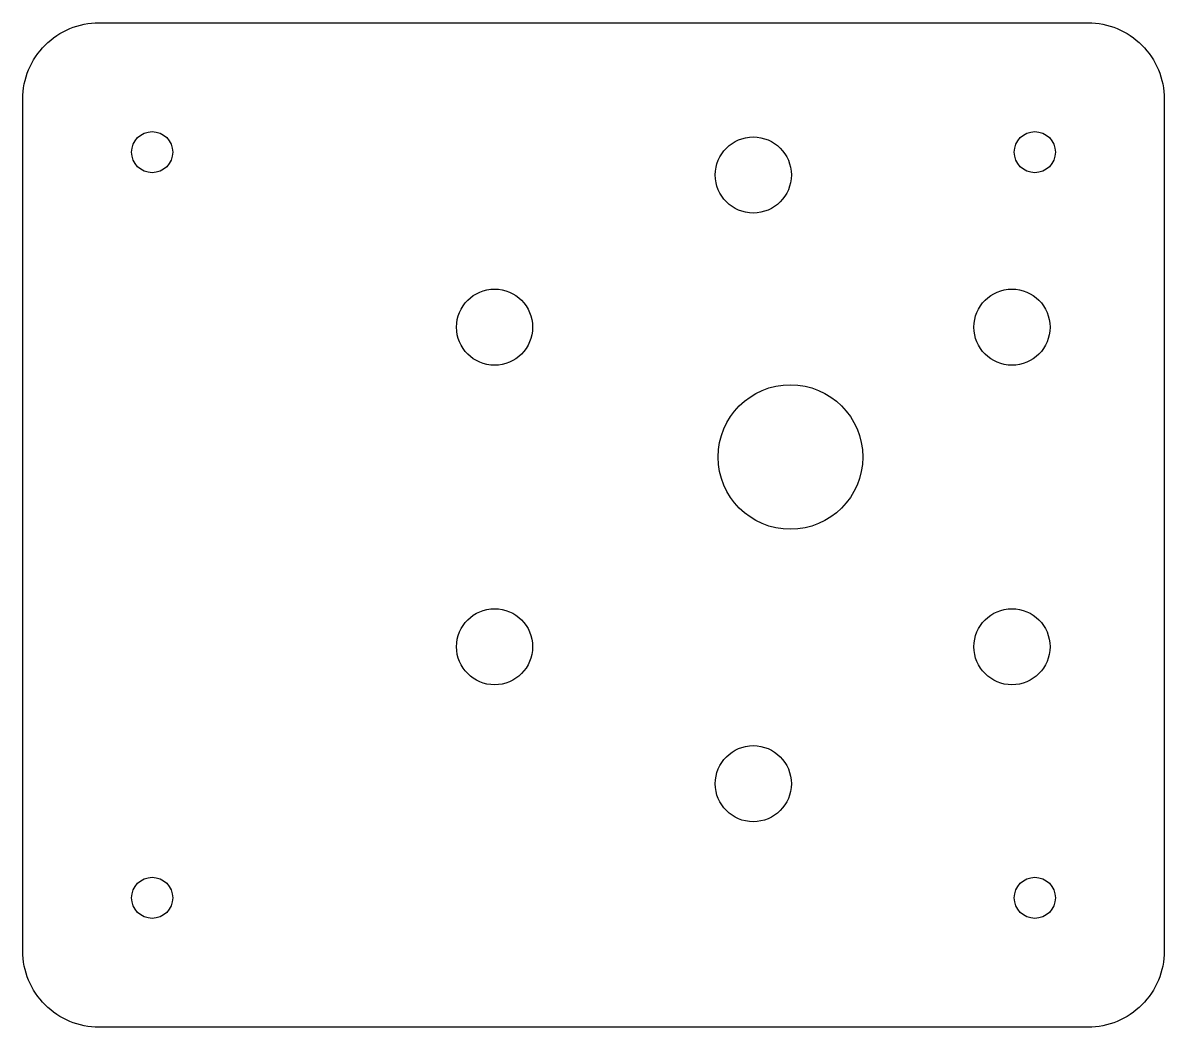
# Model space of a CAD drawing. Header units: millimetres. Extents: x -69.8 to 5.2, y -55.1 to 10.9.
import ezdxf

# ---------------------------------------------------------------- set-up
doc = ezdxf.new("R2010")
doc.units = ezdxf.units.MM
doc.layers.get('0').update_dxf_attribs({"linetype": 'CONTINUOUS'})

msp = doc.modelspace()

# ---------------------------------------------------------------- linework, layer by layer
msp.add_lwpolyline([(0.2, 10.9, -0.414214), (5.2, 5.9), (5.2, -50.1, -0.414214), (0.2, -55.1), (-64.8, -55.1, -0.414214), (-69.8, -50.1), (-69.8, 5.9, -0.414214), (-64.8, 10.9)], format="xyb", close=True)
for centre, radius in [((-61.3, 2.4), 1.35), ((-21.8, 0.9), 2.5), ((-3.3, 2.4), 1.35), ((-38.8, -9.1), 2.5), ((-4.8, -9.1), 2.5), ((-19.359, -17.632), 4.75), ((-38.8, -30.1), 2.5), ((-4.8, -30.1), 2.5), ((-21.8, -39.1), 2.5), ((-61.3, -46.6), 1.35), ((-3.3, -46.6), 1.35)]:
    msp.add_circle(centre, radius)

doc.saveas('drawing.dxf')
